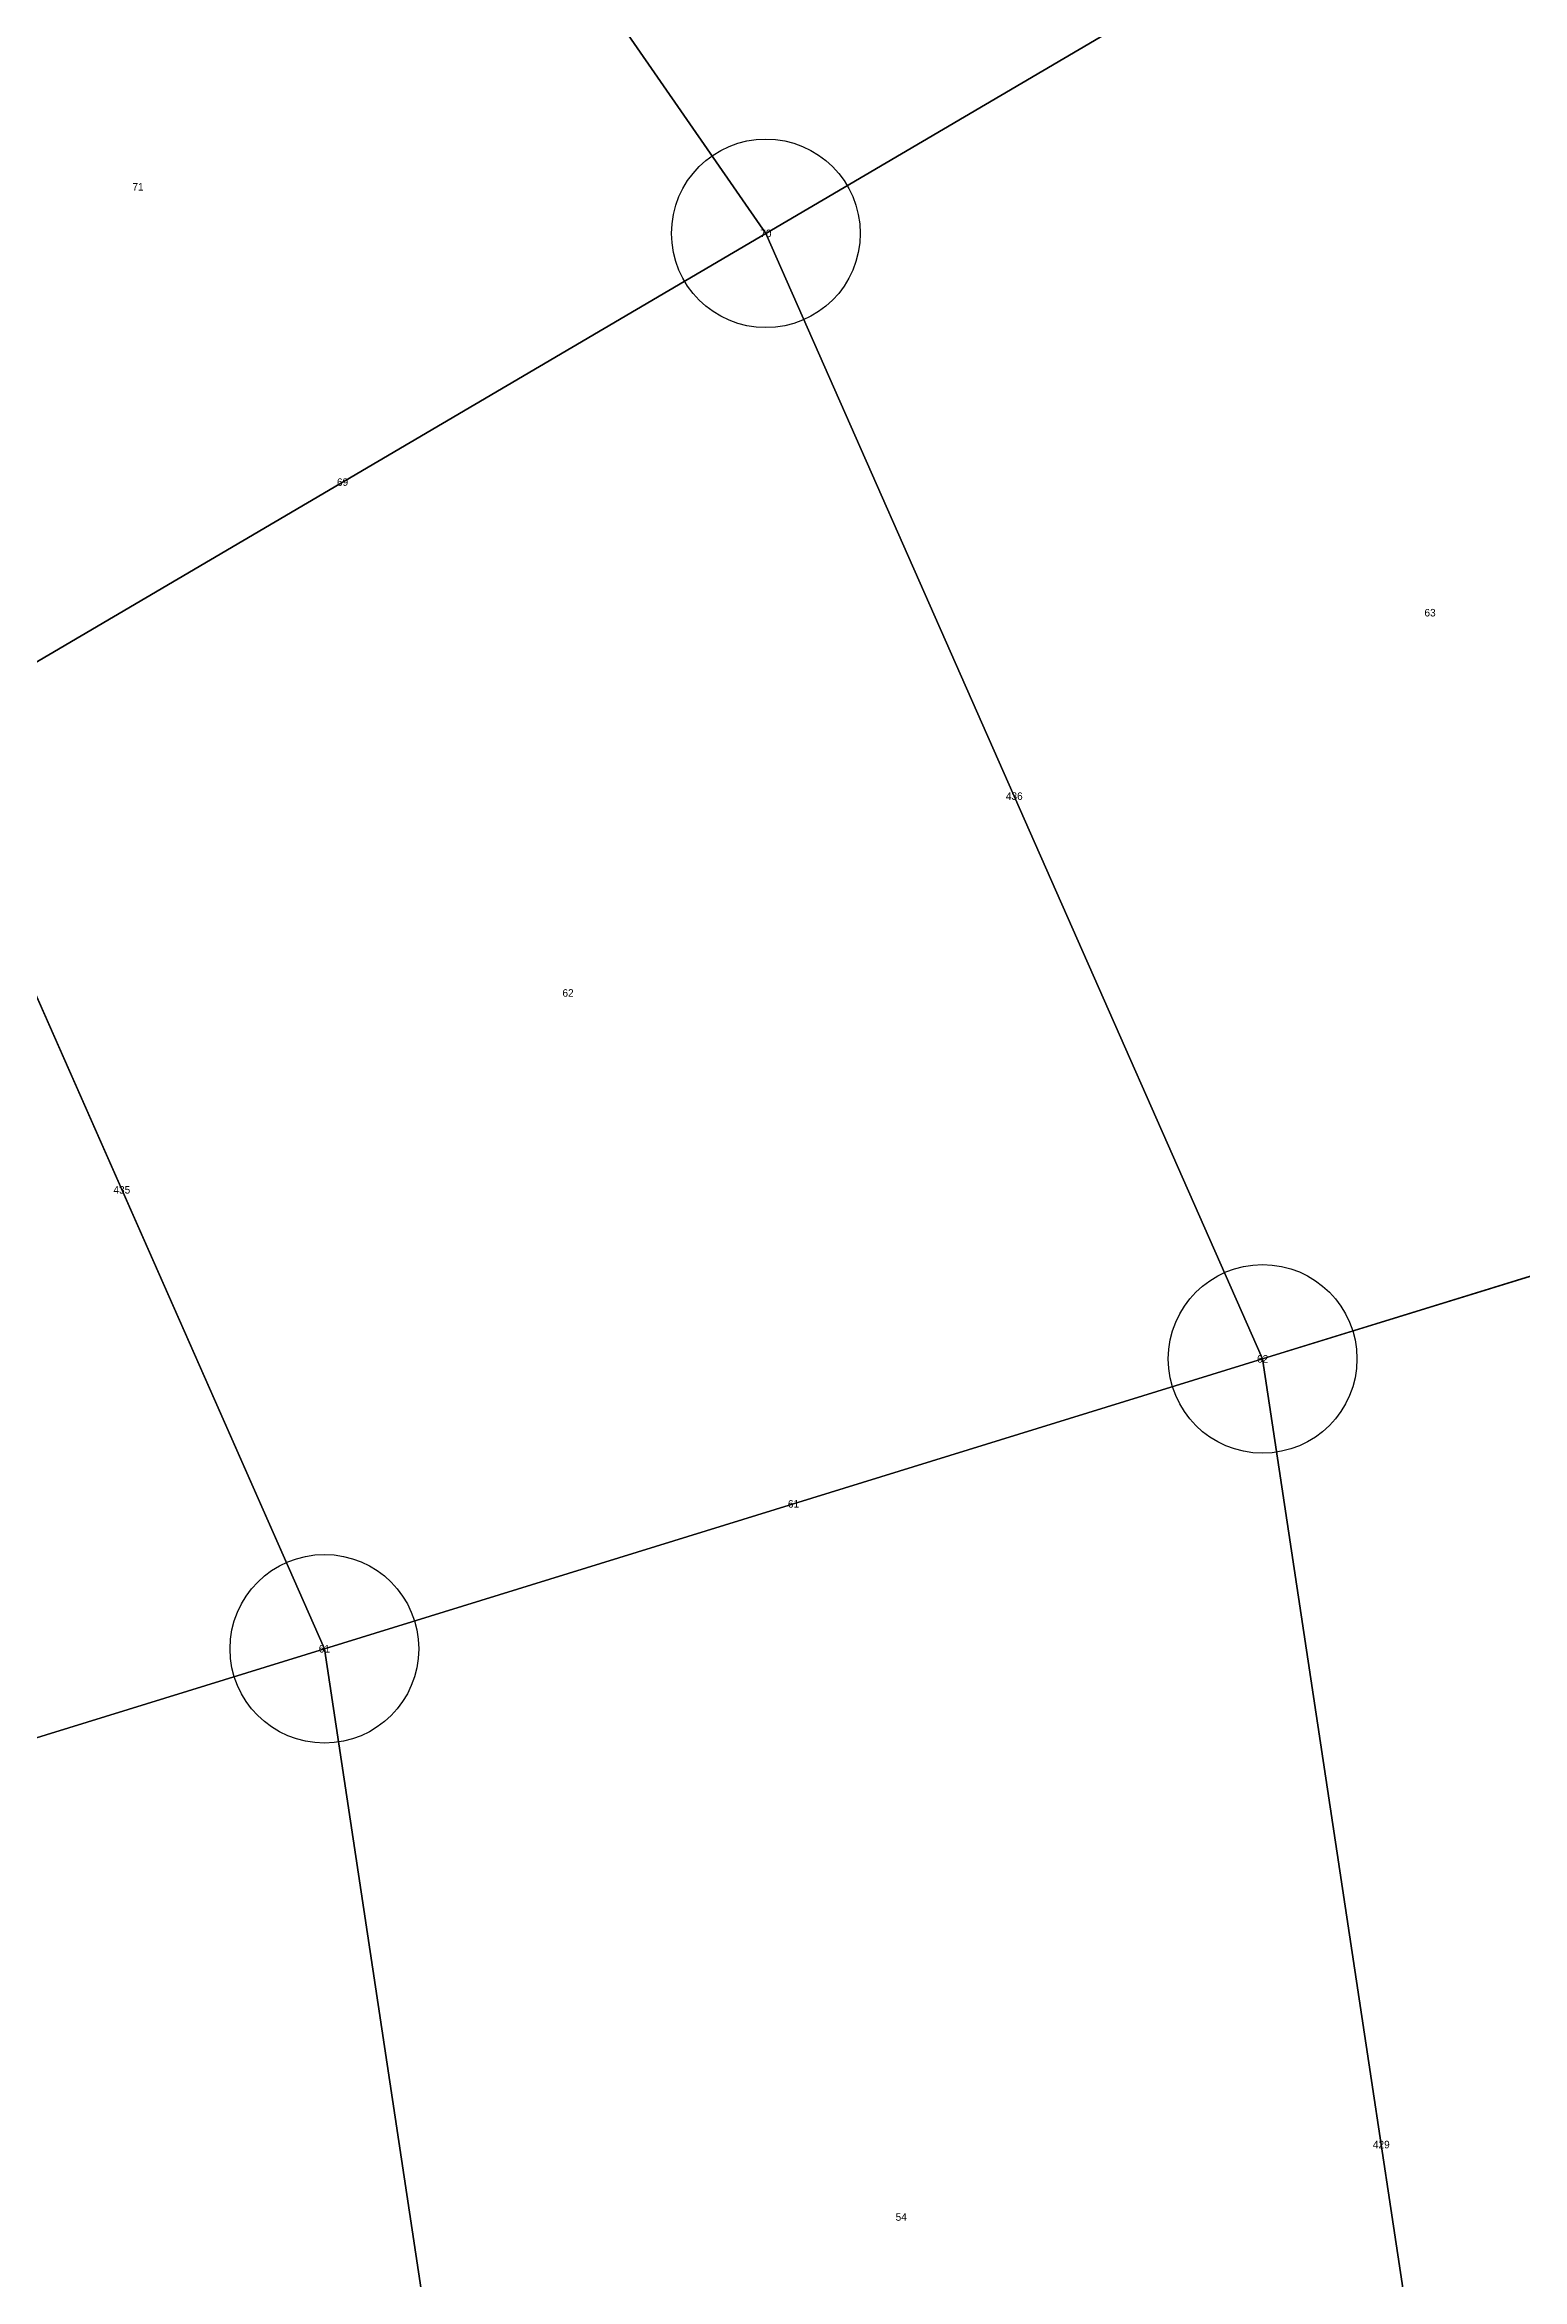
# Model space of a CAD drawing. Extents: x -2.75 to 2.75, y -2.5 to 2.5.
# Drawn here: x 1.025 to 1.417, y 0.173 to 0.765 of the extents above; entities that cross this region are included whole.
import ezdxf
from ezdxf.enums import TextEntityAlignment as Align

# ---------------------------------------------------------------- set-up
doc = ezdxf.new("R2010")
doc.units = 0
doc.header["$MEASUREMENT"] = 0
doc.header["$PDMODE"] = 33
doc.header["$PDSIZE"] = 0.05
for name, color, linetype in [('BRANCHE ESTERNO', 1, 'Continuous'), ('BRANCHE INTERNO', 7, 'Continuous'), ('BRANCHES-Index', 7, 'Continuous'), ('Faces', 7, 'Continuous'), ('Faces-Index', 7, 'Continuous'), ('NODI-Index', 7, 'Continuous'), ('NODO INTRADOSSO INTERNO', 7, 'Continuous')]:
    doc.layers.add(name, color=color, linetype=linetype)

msp = doc.modelspace()

# ---------------------------------------------------------------- linework, layer by layer
at = {"layer": 'BRANCHE ESTERNO'}
for p, q in [((1.21622, 0.71488, 2.24522), (1.09678, 0.88731, 2.24522)), ((1.34787, 0.41652, 2.24522), (1.21622, 0.71488, 2.24522)), ((1.09922, 0.33968, 2.38905), (0.99186, 0.583, 2.38905)), ((1.41076, 0, 2.24522), (1.34787, 0.41652, 2.24522)), ((1.15051, 0, 2.38905), (1.09922, 0.33968, 2.38905))]:
    msp.add_line(p, q, dxfattribs=at)
at = {"layer": 'BRANCHE INTERNO'}
for p, q in [((1.21622, 0.71488, 2.24522), (1.4253, 0.83777, 2.07314)), ((0.99186, 0.583, 2.38905), (1.21622, 0.71488, 2.24522)), ((1.34787, 0.41652, 2.24522), (1.57958, 0.48812, 2.07314)), ((1.09922, 0.33968, 2.38905), (1.34787, 0.41652, 2.24522)), ((0.83674, 0.25857, 2.50285), (1.09922, 0.33968, 2.38905))]:
    msp.add_line(p, q, dxfattribs=at)
at = {"layer": 'Faces'}
for points in [[(1.21622, 0.71488, 2.24522), (1.09678, 0.88731, 2.24522), (1.28532, 1.03985, 2.07314), (1.4253, 0.83777, 2.07314)], [(0.89445, 0.72362, 2.38905), (0.83368, 0.79287, 2.38905), (1.02226, 0.97223, 2.24522), (1.09678, 0.88731, 2.24522)], [(0.99186, 0.583, 2.38905), (0.89445, 0.72362, 2.38905), (1.09678, 0.88731, 2.24522), (1.21622, 0.71488, 2.24522)], [(1.34787, 0.41652, 2.24522), (1.21622, 0.71488, 2.24522), (1.4253, 0.83777, 2.07314), (1.57958, 0.48812, 2.07314)], [(1.09922, 0.33968, 2.38905), (0.99186, 0.583, 2.38905), (1.21622, 0.71488, 2.24522), (1.34787, 0.41652, 2.24522)], [(0.83674, 0.25857, 2.50285), (0.75502, 0.44379, 2.50285), (0.99186, 0.583, 2.38905), (1.09922, 0.33968, 2.38905)], [(1.41076, 0, 2.24522), (1.34787, 0.41652, 2.24522), (1.57958, 0.48812, 2.07314), (1.65328, 0, 2.07314)], [(1.15051, 0, 2.38905), (1.09922, 0.33968, 2.38905), (1.34787, 0.41652, 2.24522), (1.41076, 0, 2.24522)], [(0.87578, 0, 2.50285), (0.83674, 0.25857, 2.50285), (1.09922, 0.33968, 2.38905), (1.15051, 0, 2.38905)]]:
    msp.add_3dface(points, dxfattribs=at)
at = {"layer": 'NODO INTRADOSSO INTERNO'}
for p in [(1.21622, 0.71488, 2.24522), (1.34787, 0.41652, 2.24522), (1.09922, 0.33968, 2.38905)]:
    msp.add_point(p, dxfattribs=at)

# ---------------------------------------------------------------- texts
at = {"layer": 'BRANCHES-Index'}
for s, p in [('69', (1.10404, 0.64894, 2.31714)), ('436', (1.28205, 0.5657, 2.24522)), ('435', (1.04554, 0.46134, 2.38905)), ('61', (1.22355, 0.3781, 2.31714)), ('429', (1.37932, 0.20826, 2.24522))]:
    msp.add_text(s, height=0.002, dxfattribs=at).set_placement(p, align=Align.MIDDLE_CENTER)
at = {"layer": 'Faces-Index'}
for s, p in [('71', (1.04983, 0.7272, 2.31714)), ('63', (1.39224, 0.61432, 2.15918)), ('62', (1.16379, 0.51352, 2.31714)), ('54', (1.25209, 0.18905, 2.31714))]:
    msp.add_text(s, height=0.002, dxfattribs=at).set_placement(p, align=Align.MIDDLE_CENTER)
at = {"layer": 'NODI-Index'}
for s, p in [('70', (1.21622, 0.71488, 2.24522)), ('62', (1.34787, 0.41652, 2.24522)), ('61', (1.09922, 0.33968, 2.38905))]:
    msp.add_text(s, height=0.002, dxfattribs=at).set_placement(p, align=Align.MIDDLE_CENTER)

doc.saveas('drawing.dxf')
